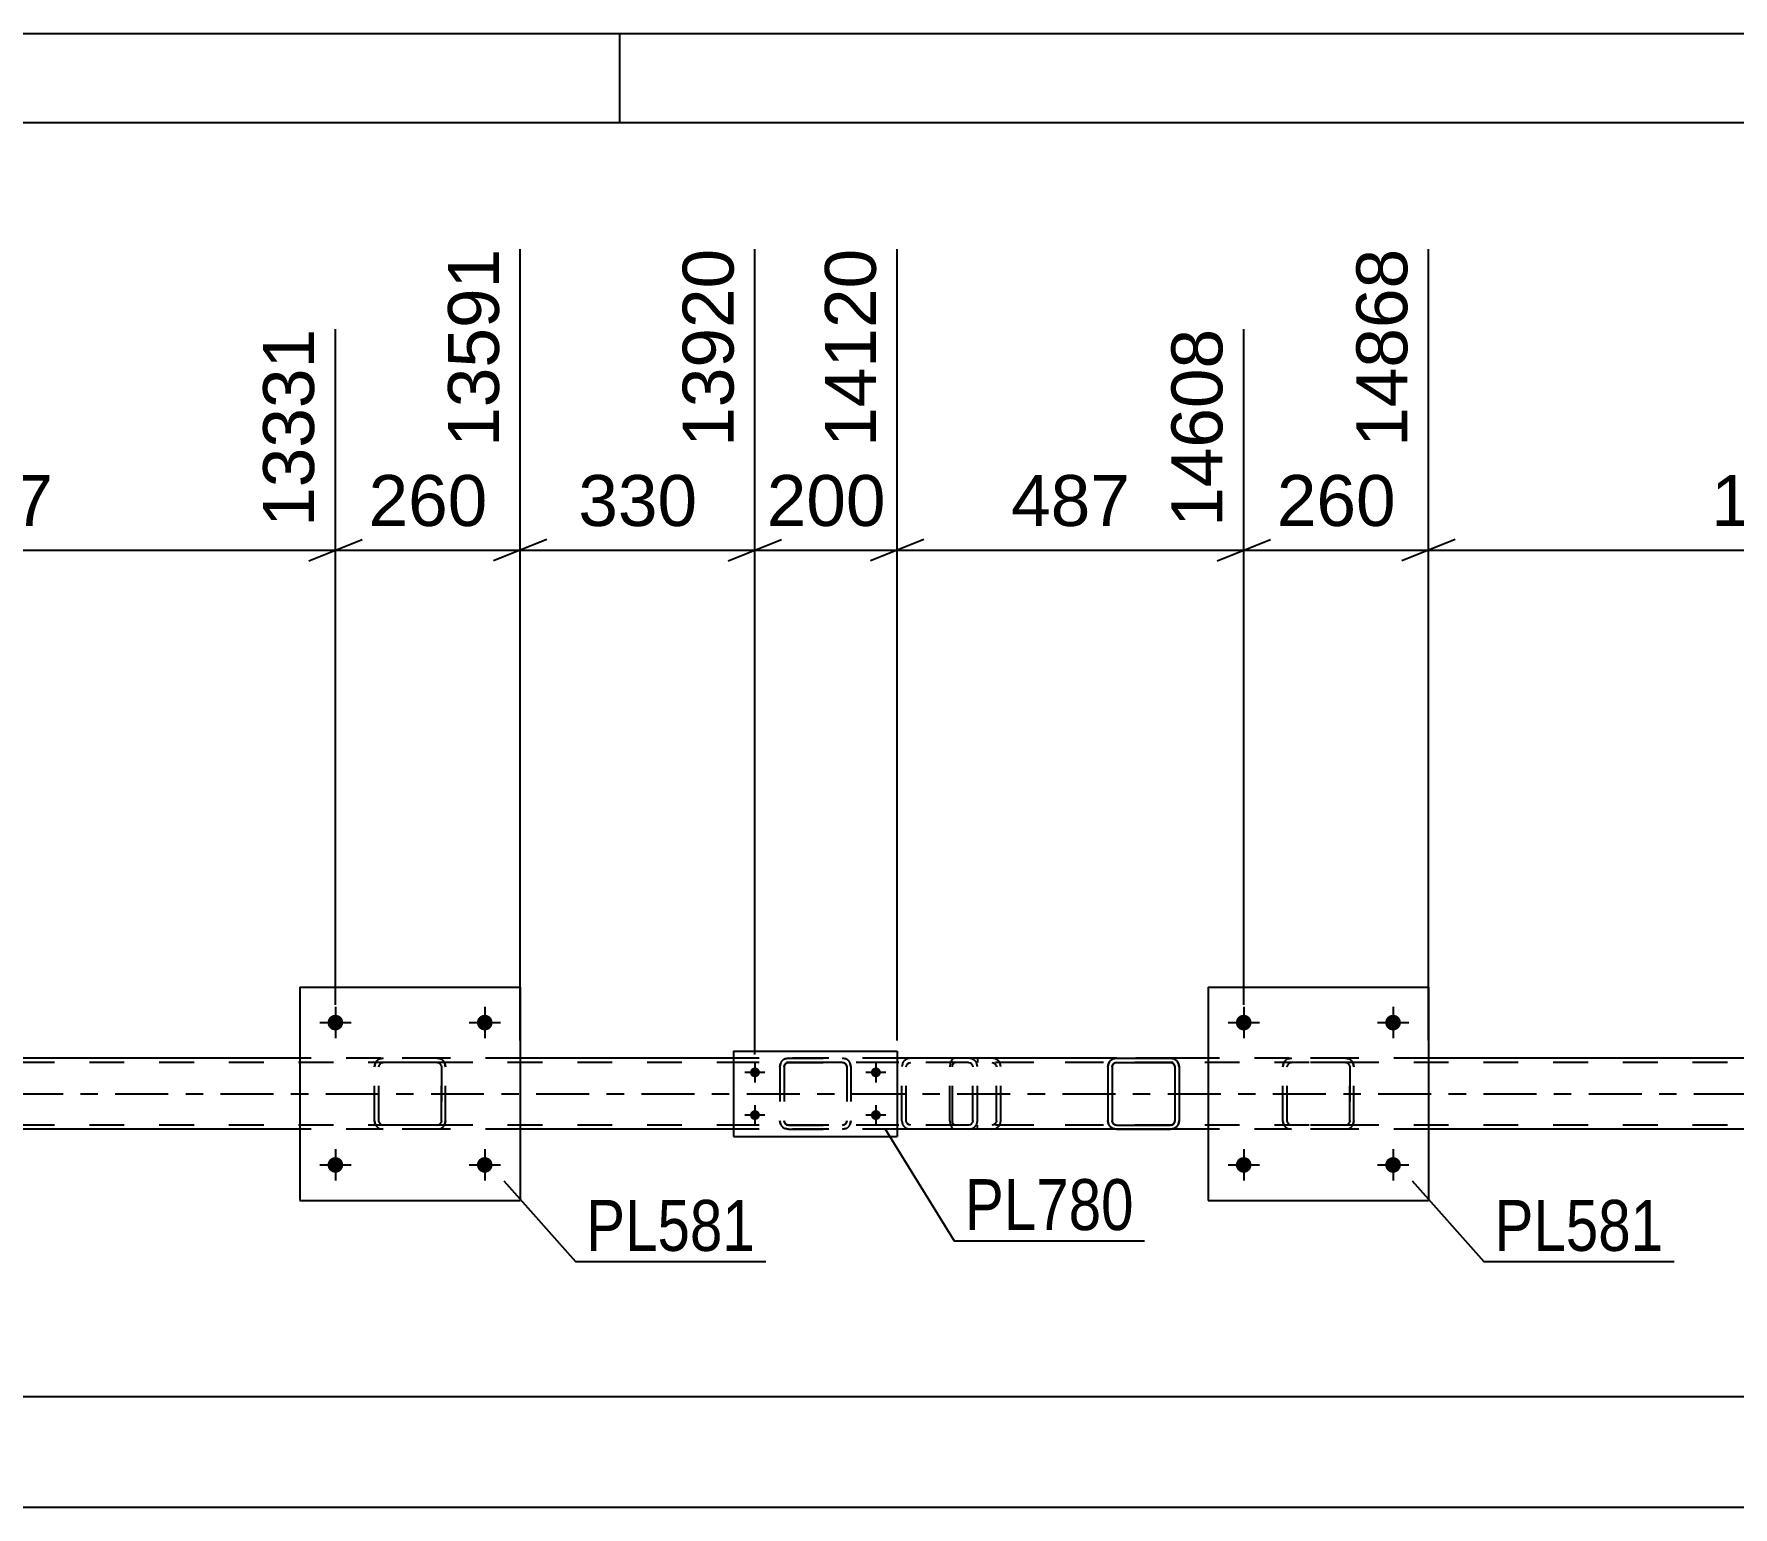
# Model space of a CAD drawing. Header units: millimetres. Extents: x 0 to 841, y 0 to 594.
# Drawn here: x 598 to 693.6, y 511.2 to 594 of the extents above; entities that cross this region are included whole.
import ezdxf

# ---------------------------------------------------------------- set-up
doc = ezdxf.new("R2010")
doc.units = ezdxf.units.MM
doc.linetypes.add('DXK_LINE_DOT2', pattern=[3.9198, 1.9599, -1.9599])
doc.linetypes.add('DXK_LINE_DOT3', pattern=[5.9187, 2.979, -0.9799, 0.9799, -0.9799])
doc.styles.add('Arial', font='arial.ttf', dxfattribs={"height": 0.2})
doc.styles.add('Arial Narrow', font='ARIALN.TTF', dxfattribs={"height": 0.2})

# ---------------------------------------------------------------- blocks, each defined once
blk = doc.blocks.new('Unknown-717034235-1133 - 15993')
at = {"color": 5, "linetype": 'Continuous'}
for p, q in [((841, 594), (0, 594)), ((631, 589), (631, 594)), ((836, 589), (5, 589))]:
    blk.add_line(p, q, dxfattribs=at)
blk = doc.blocks.new('Bolt-717034235-5390 - 5378')
at = {"linetype": 'Continuous'}
for points in [[(615.439, 538.428, -1), (614.559, 538.428, -1)], [(623.839, 538.428, -1), (622.959, 538.428, -1)]]:
    blk.add_hatch(color=1, dxfattribs=at).paths.add_polyline_path(points)
at = {"color": 1, "linetype": 'Continuous'}
for p, q in [((614.999, 539.308), (614.999, 537.548)), ((623.399, 539.308), (623.399, 537.548)), ((614.119, 538.428), (615.879, 538.428)), ((622.519, 538.428), (624.279, 538.428))]:
    blk.add_line(p, q, dxfattribs=at)
blk = doc.blocks.new('Part-717034235-5455 - 5378')
at = {"color": 2, "linetype": 'Continuous'}
for p, q in [((664.08, 540.428), (664.08, 528.428)), ((664.08, 540.428), (676.48, 540.428)), ((676.48, 540.428), (676.48, 528.428)), ((664.08, 528.428), (676.48, 528.428))]:
    blk.add_line(p, q, dxfattribs=at)
blk = doc.blocks.new('Bolt-717034235-5391 - 5378')
at = {"linetype": 'Continuous'}
for points in [[(615.439, 530.428, -1), (614.559, 530.428, -1)], [(623.839, 530.428, -1), (622.959, 530.428, -1)]]:
    blk.add_hatch(color=1, dxfattribs=at).paths.add_polyline_path(points)
at = {"color": 1, "linetype": 'Continuous'}
for p, q in [((614.999, 531.308), (614.999, 529.548)), ((623.399, 531.308), (623.399, 529.548)), ((614.119, 530.428), (615.879, 530.428)), ((622.519, 530.428), (624.279, 530.428))]:
    blk.add_line(p, q, dxfattribs=at)
blk = doc.blocks.new('Part-717034235-5458 - 5378')
at = {"color": 7, "linetype": 'DXK_LINE_DOT2'}
for p, q in [((668.28, 535.948), (668.316, 536.131)), ((668.316, 536.131), (668.28, 535.948)), ((668.52, 535.948), (668.538, 536.039)), ((668.538, 536.039), (668.59, 536.117)), ((668.576, 536.391), (668.76, 536.428)), ((668.76, 536.428), (668.576, 536.391)), ((668.59, 536.117), (668.668, 536.169)), ((668.668, 536.169), (668.76, 536.188)), ((671.8, 536.428), (668.76, 536.428)), ((671.8, 536.188), (668.76, 536.188)), ((671.8, 536.428), (671.983, 536.391)), ((671.983, 536.391), (671.8, 536.428)), ((671.8, 536.188), (671.891, 536.169)), ((671.891, 536.169), (671.969, 536.117)), ((671.969, 536.117), (672.021, 536.039)), ((672.021, 536.039), (672.04, 535.948)), ((672.243, 536.131), (672.28, 535.948)), ((672.28, 535.948), (672.243, 536.131)), ((668.28, 532.908), (668.28, 535.948)), ((668.28, 532.908), (668.28, 535.948)), ((668.52, 532.908), (668.52, 535.948)), ((668.52, 532.908), (668.52, 535.948)), ((672.04, 532.908), (672.04, 535.948)), ((672.04, 535.948), (672.04, 532.908)), ((672.28, 532.908), (672.28, 535.948)), ((672.28, 532.908), (672.28, 535.948)), ((668.316, 532.724), (668.28, 532.908)), ((668.28, 532.908), (668.316, 532.724)), ((668.538, 532.816), (668.52, 532.908)), ((668.59, 532.738), (668.538, 532.816)), ((668.76, 532.428), (668.576, 532.464)), ((668.576, 532.464), (668.76, 532.428)), ((668.668, 532.686), (668.59, 532.738)), ((668.76, 532.668), (668.668, 532.686)), ((671.8, 532.668), (668.76, 532.668)), ((671.8, 532.428), (668.76, 532.428)), ((671.891, 532.686), (671.8, 532.668)), ((671.983, 532.464), (671.8, 532.428)), ((671.8, 532.428), (671.983, 532.464)), ((671.969, 532.738), (671.891, 532.686)), ((672.021, 532.816), (671.969, 532.738)), ((672.04, 532.908), (672.021, 532.816)), ((672.28, 532.908), (672.243, 532.724)), ((672.243, 532.724), (672.28, 532.908))]:
    blk.add_line(p, q, dxfattribs=at)
at = {"color": 7, "linetype": 'DXK_LINE_DOT3'}
blk.add_line((670.28, 534.428), (670.28, 534.428), dxfattribs=at)
at = {"color": 7, "linetype": 'DXK_LINE_DOT2'}
for centre, start, end in [((668.76, 535.948), 112.5, 157.5), ((668.76, 535.948), 112.5, 157.5), ((671.8, 535.948), 22.5, 67.5), ((671.8, 535.948), 22.5, 67.5), ((668.76, 532.908), 202.5, 247.5), ((668.76, 532.908), 202.5, 247.5), ((671.8, 532.908), 292.5, 337.5), ((671.8, 532.908), 292.5, 337.5)]:
    blk.add_arc(centre, 0.48, start, end, dxfattribs=at)
blk = doc.blocks.new('Bolt-717034235-5396 - 5378')
at = {"linetype": 'Continuous'}
for points in [[(666.52, 538.428, -1), (665.64, 538.428, -1)], [(674.92, 538.428, -1), (674.04, 538.428, -1)]]:
    blk.add_hatch(color=1, dxfattribs=at).paths.add_polyline_path(points)
at = {"color": 1, "linetype": 'Continuous'}
for p, q in [((666.08, 539.308), (666.08, 537.548)), ((674.48, 539.308), (674.48, 537.548)), ((665.2, 538.428), (666.96, 538.428)), ((673.6, 538.428), (675.36, 538.428))]:
    blk.add_line(p, q, dxfattribs=at)
blk = doc.blocks.new('Bolt-717034235-5397 - 5378')
at = {"linetype": 'Continuous'}
for points in [[(666.52, 530.428, -1), (665.64, 530.428, -1)], [(674.92, 530.428, -1), (674.04, 530.428, -1)]]:
    blk.add_hatch(color=1, dxfattribs=at).paths.add_polyline_path(points)
at = {"color": 1, "linetype": 'Continuous'}
for p, q in [((666.08, 531.308), (666.08, 529.548)), ((674.48, 531.308), (674.48, 529.548)), ((665.2, 530.428), (666.96, 530.428)), ((673.6, 530.428), (675.36, 530.428))]:
    blk.add_line(p, q, dxfattribs=at)
blk = doc.blocks.new('Part-717034235-5479 - 5378')
at = {"color": 2, "linetype": 'Continuous'}
for p, q in [((637.394, 536.829), (637.394, 532.029)), ((637.394, 536.829), (646.594, 536.829)), ((646.594, 536.829), (646.594, 532.029)), ((637.394, 532.029), (646.594, 532.029))]:
    blk.add_line(p, q, dxfattribs=at)
blk = doc.blocks.new('Part-717034235-5482 - 5378')
at = {"color": 7, "linetype": 'DXK_LINE_DOT2'}
for p, q in [((639.994, 535.949), (640.03, 536.133)), ((640.03, 536.133), (639.994, 535.949)), ((640.234, 535.949), (640.252, 536.041)), ((640.252, 536.041), (640.234, 535.949)), ((640.252, 536.041), (640.304, 536.119)), ((640.304, 536.119), (640.252, 536.041)), ((640.29, 536.393), (640.474, 536.429)), ((640.474, 536.429), (640.29, 536.393)), ((640.304, 536.119), (640.382, 536.171)), ((640.382, 536.171), (640.304, 536.119)), ((640.382, 536.171), (640.474, 536.189)), ((640.474, 536.189), (640.382, 536.171)), ((640.474, 536.429), (643.514, 536.429)), ((640.474, 536.429), (640.474, 536.429)), ((640.474, 536.429), (643.514, 536.429)), ((640.474, 536.189), (643.514, 536.189)), ((640.474, 536.189), (640.474, 536.189)), ((643.514, 536.189), (640.474, 536.189)), ((643.514, 536.429), (643.514, 536.429)), ((643.514, 536.429), (643.697, 536.393)), ((643.697, 536.393), (643.514, 536.429)), ((643.514, 536.189), (643.514, 536.189)), ((643.514, 536.189), (643.605, 536.171)), ((643.605, 536.171), (643.514, 536.189)), ((643.605, 536.171), (643.683, 536.119)), ((643.683, 536.119), (643.605, 536.171)), ((643.683, 536.119), (643.735, 536.041)), ((643.735, 536.041), (643.683, 536.119)), ((643.735, 536.041), (643.754, 535.949)), ((643.754, 535.949), (643.735, 536.041)), ((643.957, 536.133), (643.994, 535.949)), ((643.994, 535.949), (643.957, 536.133)), ((639.994, 535.949), (639.994, 532.909)), ((640.234, 535.949), (640.234, 532.909)), ((643.754, 535.949), (643.754, 532.909)), ((643.994, 535.949), (643.994, 532.909)), ((640.03, 532.726), (639.994, 532.909)), ((639.994, 532.909), (640.03, 532.726)), ((640.252, 532.818), (640.234, 532.909)), ((640.234, 532.909), (640.252, 532.818)), ((640.304, 532.74), (640.252, 532.818)), ((640.252, 532.818), (640.304, 532.74)), ((640.474, 532.429), (640.29, 532.466)), ((640.29, 532.466), (640.474, 532.429)), ((640.382, 532.688), (640.304, 532.74)), ((640.304, 532.74), (640.382, 532.688)), ((640.474, 532.669), (640.382, 532.688)), ((640.382, 532.688), (640.474, 532.669)), ((640.474, 532.669), (643.514, 532.669)), ((640.474, 532.669), (640.474, 532.669)), ((640.474, 532.669), (643.514, 532.669)), ((640.474, 532.429), (643.514, 532.429)), ((640.474, 532.429), (640.474, 532.429)), ((640.474, 532.429), (643.514, 532.429)), ((643.605, 532.688), (643.514, 532.669)), ((643.514, 532.669), (643.605, 532.688)), ((643.514, 532.669), (643.514, 532.669)), ((643.697, 532.466), (643.514, 532.429)), ((643.514, 532.429), (643.697, 532.466)), ((643.514, 532.429), (643.514, 532.429)), ((643.683, 532.74), (643.605, 532.688)), ((643.605, 532.688), (643.683, 532.74)), ((643.735, 532.818), (643.683, 532.74)), ((643.683, 532.74), (643.735, 532.818)), ((643.754, 532.909), (643.735, 532.818)), ((643.735, 532.818), (643.754, 532.909)), ((643.994, 532.909), (643.957, 532.726)), ((643.957, 532.726), (643.994, 532.909))]:
    blk.add_line(p, q, dxfattribs=at)
at = {"color": 7, "linetype": 'DXK_LINE_DOT3'}
blk.add_line((641.994, 534.429), (641.994, 534.429), dxfattribs=at)
at = {"color": 7, "linetype": 'DXK_LINE_DOT2'}
for centre, start, end in [((640.474, 535.949), 112.5, 157.5), ((640.474, 535.949), 112.5, 157.5), ((643.514, 535.949), 22.5, 67.5), ((643.514, 535.949), 22.5, 67.5), ((640.474, 532.909), 202.5, 247.5), ((640.474, 532.909), 202.5, 247.5), ((643.514, 532.909), 292.5, 337.5), ((643.514, 532.909), 292.5, 337.5)]:
    blk.add_arc(centre, 0.48, start, end, dxfattribs=at)
blk = doc.blocks.new('Part-717034235-5557 - 5378')
at = {"color": 7, "linetype": 'DXK_LINE_DOT2'}
for p, q in [((649.58, 536.133), (649.559, 535.949)), ((649.639, 536.288), (649.58, 536.133)), ((649.726, 536.392), (649.639, 536.288)), ((649.695, 535.949), (649.705, 536.041)), ((649.705, 536.041), (649.734, 536.119)), ((649.83, 536.429), (649.726, 536.392)), ((649.734, 536.119), (649.778, 536.171)), ((649.778, 536.171), (649.83, 536.189)), ((662.111, 536.429), (649.83, 536.429)), ((662.111, 536.189), (649.83, 536.189)), ((651.106, 536.429), (651.106, 536.189)), ((652.114, 536.392), (651.921, 536.429)), ((651.921, 536.189), (652.018, 536.171)), ((652.018, 536.171), (652.099, 536.119)), ((652.099, 536.119), (652.154, 536.041)), ((652.154, 536.041), (652.173, 535.949)), ((652.389, 536.119), (652.386, 536.133)), ((652.424, 535.949), (652.389, 536.119)), ((649.559, 532.909), (649.559, 535.949)), ((649.695, 532.909), (649.695, 535.949)), ((652.173, 532.909), (652.173, 535.949)), ((652.424, 532.909), (652.424, 535.949)), ((649.559, 532.909), (649.58, 532.725)), ((649.58, 532.725), (649.639, 532.569)), ((649.639, 532.569), (649.726, 532.465)), ((649.705, 532.817), (649.695, 532.909)), ((649.734, 532.739), (649.705, 532.817)), ((649.726, 532.465), (649.83, 532.429)), ((649.778, 532.687), (649.734, 532.739)), ((649.83, 532.669), (649.778, 532.687)), ((662.111, 532.669), (649.83, 532.669)), ((662.111, 532.429), (649.83, 532.429)), ((651.106, 532.429), (651.106, 532.669)), ((652.018, 532.687), (651.921, 532.669)), ((651.921, 532.429), (652.114, 532.465)), ((652.099, 532.739), (652.018, 532.687)), ((652.154, 532.817), (652.099, 532.739)), ((652.173, 532.909), (652.154, 532.817)), ((652.386, 532.725), (652.424, 532.909))]:
    blk.add_line(p, q, dxfattribs=at)
for centre, start, end in [((651.936, 535.934), 23.84941, 68.8059), ((651.936, 532.924), 291.1941, 336.15059)]:
    blk.add_arc(centre, 0.492, start, end, dxfattribs=at)
blk = doc.blocks.new('Part-717034235-5569 - 5378')
at = {"color": 7, "linetype": 'DXK_LINE_DOT2'}
for p, q in [((650.596, 536.429), (635.461, 536.429)), ((650.596, 536.189), (635.461, 536.189)), ((646.886, 536.119), (646.85, 535.949)), ((646.889, 536.133), (646.886, 536.119)), ((647.105, 535.949), (647.124, 536.041)), ((647.124, 536.041), (647.18, 536.119)), ((647.36, 536.429), (647.165, 536.392)), ((647.18, 536.119), (647.263, 536.171)), ((647.263, 536.171), (647.36, 536.189)), ((650.791, 536.392), (650.596, 536.429)), ((650.596, 536.189), (650.693, 536.171)), ((650.693, 536.171), (650.776, 536.119)), ((650.776, 536.119), (650.832, 536.041)), ((650.832, 536.041), (650.851, 535.949)), ((651.07, 536.119), (651.067, 536.133)), ((651.106, 535.949), (651.07, 536.119)), ((646.85, 532.909), (646.85, 535.949)), ((647.105, 532.909), (647.105, 535.949)), ((650.851, 532.909), (650.851, 535.949)), ((651.106, 532.909), (651.106, 535.949)), ((650.596, 532.669), (635.461, 532.669)), ((650.596, 532.429), (635.461, 532.429)), ((646.85, 532.909), (646.889, 532.725)), ((647.124, 532.817), (647.105, 532.909)), ((647.18, 532.739), (647.124, 532.817)), ((647.165, 532.465), (647.36, 532.429)), ((647.263, 532.687), (647.18, 532.739)), ((647.36, 532.669), (647.263, 532.687)), ((650.693, 532.687), (650.596, 532.669)), ((650.596, 532.429), (650.791, 532.465)), ((650.776, 532.739), (650.693, 532.687)), ((650.832, 532.817), (650.776, 532.739)), ((650.851, 532.909), (650.832, 532.817)), ((651.067, 532.725), (651.106, 532.909))]:
    blk.add_line(p, q, dxfattribs=at)
for centre, start, end in [((647.341, 535.928), 110.75832, 155.68004), ((650.615, 535.928), 24.31996, 69.24168), ((647.341, 532.93), 204.31996, 249.24168), ((650.615, 532.93), 290.75832, 335.68004)]:
    blk.add_arc(centre, 0.496, start, end, dxfattribs=at)
blk = doc.blocks.new('Part-717034235-5621 - 5378')
at = {"color": 7, "linetype": 'DXK_LINE_DOT2'}
for p, q in [((744.241, 536.189), (81.775, 536.189)), ((625.399, 536.429), (612.999, 536.429)), ((646.594, 536.429), (637.394, 536.429)), ((661.969, 536.429), (658.924, 536.429)), ((676.48, 536.429), (664.08, 536.429)), ((744.241, 532.669), (81.775, 532.669)), ((625.399, 532.429), (612.999, 532.429)), ((646.594, 532.429), (637.394, 532.429)), ((676.48, 532.429), (664.08, 532.429))]:
    blk.add_line(p, q, dxfattribs=at)
at = {"color": 2, "linetype": 'Continuous'}
for p, q in [((612.999, 536.429), (574.319, 536.429)), ((637.394, 536.429), (625.399, 536.429)), ((658.924, 536.429), (646.594, 536.429)), ((664.08, 536.429), (661.969, 536.429)), ((715.16, 536.429), (676.48, 536.429)), ((612.999, 532.429), (574.319, 532.429)), ((637.394, 532.429), (625.399, 532.429)), ((664.08, 532.429), (646.594, 532.429)), ((715.16, 532.429), (676.48, 532.429))]:
    blk.add_line(p, q, dxfattribs=at)
at = {"color": 7, "linetype": 'DXK_LINE_DOT3'}
blk.add_line((81.775, 534.429), (744.241, 534.429), dxfattribs=at)
blk = doc.blocks.new('Part-717034235-5644 - 5378')
at = {"color": 7, "linetype": 'DXK_LINE_DOT2'}
for p, q in [((617.199, 535.948), (617.236, 536.131)), ((617.236, 536.131), (617.199, 535.948)), ((617.439, 535.948), (617.457, 536.039)), ((617.457, 536.039), (617.509, 536.117)), ((617.495, 536.391), (617.679, 536.428)), ((617.679, 536.428), (617.495, 536.391)), ((617.509, 536.117), (617.587, 536.169)), ((617.587, 536.169), (617.679, 536.188)), ((620.719, 536.428), (617.679, 536.428)), ((620.719, 536.188), (617.679, 536.188)), ((620.719, 536.428), (620.903, 536.391)), ((620.903, 536.391), (620.719, 536.428)), ((620.719, 536.188), (620.811, 536.169)), ((620.811, 536.169), (620.889, 536.117)), ((620.889, 536.117), (620.941, 536.039)), ((620.941, 536.039), (620.959, 535.948)), ((621.163, 536.131), (621.199, 535.948)), ((621.199, 535.948), (621.163, 536.131)), ((617.199, 532.908), (617.199, 535.948)), ((617.199, 532.908), (617.199, 535.948)), ((617.439, 532.908), (617.439, 535.948)), ((617.439, 532.908), (617.439, 535.948)), ((620.959, 532.908), (620.959, 535.948)), ((620.959, 535.948), (620.959, 532.908)), ((621.199, 532.908), (621.199, 535.948)), ((621.199, 532.908), (621.199, 535.948)), ((617.236, 532.724), (617.199, 532.908)), ((617.199, 532.908), (617.236, 532.724)), ((617.457, 532.816), (617.439, 532.908)), ((617.509, 532.738), (617.457, 532.816)), ((617.679, 532.428), (617.495, 532.464)), ((617.495, 532.464), (617.679, 532.428)), ((617.587, 532.686), (617.509, 532.738)), ((617.679, 532.668), (617.587, 532.686)), ((620.719, 532.668), (617.679, 532.668)), ((620.719, 532.428), (617.679, 532.428)), ((620.811, 532.686), (620.719, 532.668)), ((620.903, 532.464), (620.719, 532.428)), ((620.719, 532.428), (620.903, 532.464)), ((620.889, 532.738), (620.811, 532.686)), ((620.941, 532.816), (620.889, 532.738)), ((620.959, 532.908), (620.941, 532.816)), ((621.199, 532.908), (621.163, 532.724)), ((621.163, 532.724), (621.199, 532.908))]:
    blk.add_line(p, q, dxfattribs=at)
at = {"color": 7, "linetype": 'DXK_LINE_DOT3'}
blk.add_line((619.199, 534.428), (619.199, 534.428), dxfattribs=at)
at = {"color": 7, "linetype": 'DXK_LINE_DOT2'}
for centre, start, end in [((617.679, 535.948), 112.5, 157.5), ((617.679, 535.948), 112.5, 157.5), ((620.719, 535.948), 22.5, 67.5), ((620.719, 535.948), 22.5, 67.5), ((617.679, 532.908), 202.5, 247.5), ((617.679, 532.908), 202.5, 247.5), ((620.719, 532.908), 292.5, 337.5), ((620.719, 532.908), 292.5, 337.5)]:
    blk.add_arc(centre, 0.48, start, end, dxfattribs=at)
blk = doc.blocks.new('Part-717034235-5649 - 5378')
at = {"color": 2, "linetype": 'Continuous'}
for p, q in [((612.999, 540.428), (612.999, 528.428)), ((612.999, 540.428), (625.399, 540.428)), ((625.399, 540.428), (625.399, 528.428)), ((612.999, 528.428), (625.399, 528.428))]:
    blk.add_line(p, q, dxfattribs=at)
blk = doc.blocks.new('Bolt-717034235-5659 - 5378')
at = {"linetype": 'Continuous'}
for points in [[(638.594, 535.349, -1), (638.594, 535.909, -1)], [(645.394, 535.349, -1), (645.394, 535.909, -1)], [(638.594, 532.949, -1), (638.594, 533.509, -1)], [(645.394, 532.949, -1), (645.394, 533.509, -1)]]:
    blk.add_hatch(color=1, dxfattribs=at).paths.add_polyline_path(points)
at = {"color": 1, "linetype": 'Continuous'}
for p, q in [((638.594, 536.189), (638.594, 535.069)), ((645.394, 536.189), (645.394, 535.069)), ((639.154, 535.629), (638.034, 535.629)), ((645.954, 535.629), (644.834, 535.629)), ((639.154, 533.229), (638.034, 533.229)), ((638.594, 533.789), (638.594, 532.669)), ((645.954, 533.229), (644.834, 533.229)), ((645.394, 533.789), (645.394, 532.669))]:
    blk.add_line(p, q, dxfattribs=at)
blk = doc.blocks.new('Part-717034235-5662 - 5378')
at = {"color": 2, "linetype": 'Continuous'}
for p, q in [((658.483, 536.133), (658.446, 535.949)), ((658.686, 535.949), (658.705, 536.041)), ((658.705, 536.041), (658.757, 536.119)), ((658.926, 536.429), (658.743, 536.393)), ((658.757, 536.119), (658.834, 536.171)), ((658.834, 536.171), (658.926, 536.189)), ((658.926, 536.429), (661.966, 536.429)), ((658.926, 536.429), (658.926, 536.429)), ((658.926, 536.189), (661.966, 536.189)), ((658.926, 536.189), (658.926, 536.189)), ((661.966, 536.429), (661.966, 536.429)), ((662.15, 536.393), (661.966, 536.429)), ((661.966, 536.189), (661.966, 536.189)), ((661.966, 536.189), (662.058, 536.171)), ((662.058, 536.171), (662.136, 536.119)), ((662.136, 536.119), (662.188, 536.041)), ((662.188, 536.041), (662.206, 535.949)), ((662.446, 535.949), (662.41, 536.133)), ((658.446, 535.949), (658.446, 532.909)), ((658.686, 535.949), (658.686, 532.909)), ((662.206, 535.949), (662.206, 532.909)), ((662.446, 535.949), (662.446, 532.909)), ((658.446, 532.909), (658.483, 532.726)), ((658.705, 532.818), (658.686, 532.909)), ((658.757, 532.74), (658.705, 532.818)), ((658.743, 532.466), (658.926, 532.429)), ((658.834, 532.688), (658.757, 532.74)), ((658.926, 532.669), (658.834, 532.688)), ((658.926, 532.669), (661.966, 532.669)), ((658.926, 532.669), (658.926, 532.669)), ((658.926, 532.429), (661.966, 532.429)), ((658.926, 532.429), (658.926, 532.429)), ((662.058, 532.688), (661.966, 532.669)), ((661.966, 532.669), (661.966, 532.669)), ((661.966, 532.429), (662.15, 532.466)), ((661.966, 532.429), (661.966, 532.429)), ((662.136, 532.74), (662.058, 532.688)), ((662.188, 532.818), (662.136, 532.74)), ((662.206, 532.909), (662.188, 532.818)), ((662.41, 532.726), (662.446, 532.909))]:
    blk.add_line(p, q, dxfattribs=at)
at = {"color": 7, "linetype": 'DXK_LINE_DOT2'}
for p, q in [((658.446, 535.949), (658.483, 536.133)), ((658.705, 536.041), (658.686, 535.949)), ((658.757, 536.119), (658.705, 536.041)), ((658.743, 536.393), (658.926, 536.429)), ((658.834, 536.171), (658.757, 536.119)), ((658.926, 536.189), (658.834, 536.171)), ((658.926, 536.429), (661.966, 536.429)), ((661.966, 536.189), (658.926, 536.189)), ((661.966, 536.429), (662.15, 536.393)), ((662.058, 536.171), (661.966, 536.189)), ((662.136, 536.119), (662.058, 536.171)), ((662.188, 536.041), (662.136, 536.119)), ((662.206, 535.949), (662.188, 536.041)), ((662.41, 536.133), (662.446, 535.949)), ((658.483, 532.726), (658.446, 532.909)), ((658.446, 532.909), (658.446, 532.909)), ((658.686, 532.909), (658.705, 532.818)), ((658.705, 532.818), (658.757, 532.74)), ((658.926, 532.429), (658.743, 532.466)), ((658.757, 532.74), (658.834, 532.688)), ((658.834, 532.688), (658.926, 532.669)), ((658.926, 532.669), (661.966, 532.669)), ((658.926, 532.429), (661.966, 532.429)), ((661.966, 532.669), (662.058, 532.688)), ((662.15, 532.466), (661.966, 532.429)), ((662.058, 532.688), (662.136, 532.74)), ((662.136, 532.74), (662.188, 532.818)), ((662.188, 532.818), (662.206, 532.909)), ((662.446, 532.909), (662.41, 532.726)), ((662.446, 532.909), (662.446, 532.909))]:
    blk.add_line(p, q, dxfattribs=at)
at = {"color": 7, "linetype": 'DXK_LINE_DOT3'}
blk.add_line((660.446, 534.429), (660.446, 534.429), dxfattribs=at)
at = {"color": 2, "linetype": 'Continuous'}
for centre, start, end in [((658.926, 535.949), 112.5, 157.5), ((661.966, 535.949), 22.5, 67.5), ((658.926, 532.909), 202.5, 247.5), ((661.966, 532.909), 292.5, 337.5)]:
    blk.add_arc(centre, 0.48, start, end, dxfattribs=at)
at = {"color": 7, "linetype": 'DXK_LINE_DOT2'}
for centre, start, end in [((658.926, 535.949), 112.5, 157.5), ((661.966, 535.949), 22.5, 67.5), ((658.926, 532.909), 202.5, 247.5), ((661.966, 532.909), 292.5, 337.5)]:
    blk.add_arc(centre, 0.48, start, end, dxfattribs=at)
blk = doc.blocks.new('StraightDimension-717034235-15089 - 5378')
at = {"color": 7, "linetype": 'Continuous'}
for p, q in [((574.318, 537.429), (574.318, 581.911)), ((614.999, 539.428), (614.999, 577.411)), ((575.818, 565.593), (572.818, 564.393)), ((574.318, 564.993), (614.999, 564.993)), ((613.499, 564.393), (616.499, 565.593))]:
    blk.add_line(p, q, dxfattribs=at)
at = {"color": 0}
blk.add_wipeout([(599.706, 565.743), (599.706, 569.943), (589.612, 569.943), (589.612, 565.743)], dxfattribs=at)
at = {"color": 3, "style": 'Arial'}
blk.add_text('1017', height=2.8652, dxfattribs=at).set_placement((590.212, 566.343))
at = {"color": 0, "linetype": 'Continuous'}
blk.add_wipeout([(614.399, 578.011), (610.199, 578.011), (610.199, 565.693), (614.399, 565.693)], dxfattribs=at)
at = {"color": 3, "linetype": 'Continuous', "style": 'Arial'}
blk.add_text('13331', height=2.8652, rotation=90.00021, dxfattribs=at).set_placement((613.799, 566.293))
blk = doc.blocks.new('StraightDimension-717034235-15087 - 5378')
at = {"color": 7, "linetype": 'Continuous'}
for p, q in [((625.399, 537.429), (625.399, 581.911)), ((638.594, 536.629), (638.594, 581.911)), ((626.899, 565.593), (623.899, 564.393)), ((625.399, 564.993), (638.594, 564.993)), ((637.094, 564.393), (640.094, 565.593))]:
    blk.add_line(p, q, dxfattribs=at)
at = {"color": 0}
blk.add_wipeout([(635.932, 565.743), (635.932, 569.943), (628.061, 569.943), (628.061, 565.743)], dxfattribs=at)
at = {"color": 3, "style": 'Arial'}
blk.add_text('330', height=2.8652, dxfattribs=at).set_placement((628.661, 566.343))
at = {"color": 0, "linetype": 'Continuous'}
blk.add_wipeout([(637.994, 582.511), (633.794, 582.511), (633.794, 570.193), (637.994, 570.193)], dxfattribs=at)
at = {"color": 3, "linetype": 'Continuous', "style": 'Arial'}
blk.add_text('13920', height=2.8652, rotation=90.00021, dxfattribs=at).set_placement((637.394, 570.793))
blk = doc.blocks.new('StraightDimension-717034235-15086 - 5378')
at = {"color": 7, "linetype": 'Continuous'}
for p, q in [((638.594, 536.629), (638.594, 581.911)), ((646.594, 537.429), (646.594, 581.911)), ((637.094, 564.393), (640.094, 565.593)), ((638.594, 564.993), (646.594, 564.993)), ((648.094, 565.593), (645.094, 564.393))]:
    blk.add_line(p, q, dxfattribs=at)
at = {"color": 0}
blk.add_wipeout([(646.529, 565.743), (646.529, 569.943), (638.658, 569.943), (638.658, 565.743)], dxfattribs=at)
at = {"color": 3, "style": 'Arial'}
blk.add_text('200', height=2.8652, dxfattribs=at).set_placement((639.258, 566.343))
at = {"color": 0, "linetype": 'Continuous'}
blk.add_wipeout([(645.994, 582.511), (641.794, 582.511), (641.794, 570.193), (645.994, 570.193)], dxfattribs=at)
at = {"color": 3, "linetype": 'Continuous', "style": 'Arial'}
blk.add_text('14120', height=2.8652, rotation=90.00021, dxfattribs=at).set_placement((645.394, 570.793))
blk = doc.blocks.new('StraightDimension-717034235-15085 - 5378')
at = {"color": 7, "linetype": 'Continuous'}
for p, q in [((646.594, 537.429), (646.594, 581.911)), ((666.08, 539.428), (666.08, 577.411)), ((648.094, 565.593), (645.094, 564.393)), ((646.594, 564.993), (666.08, 564.993)), ((664.58, 564.393), (667.58, 565.593))]:
    blk.add_line(p, q, dxfattribs=at)
at = {"color": 0}
blk.add_wipeout([(660.272, 565.743), (660.272, 569.943), (652.401, 569.943), (652.401, 565.743)], dxfattribs=at)
at = {"color": 3, "style": 'Arial'}
blk.add_text('487', height=2.8652, dxfattribs=at).set_placement((653.001, 566.343))
at = {"color": 0, "linetype": 'Continuous'}
blk.add_wipeout([(665.48, 578.011), (661.28, 578.011), (661.28, 565.693), (665.48, 565.693)], dxfattribs=at)
at = {"color": 3, "linetype": 'Continuous', "style": 'Arial'}
blk.add_text('14608', height=2.8652, rotation=90.00021, dxfattribs=at).set_placement((664.88, 566.293))
blk = doc.blocks.new('StraightDimension-717034235-6264 - 5378')
at = {"color": 7, "linetype": 'Continuous'}
blk.add_line((81.135, 511.198), (782.001, 511.198), dxfattribs=at)
blk = doc.blocks.new('StraightDimension-717034235-10734 - 5378')
at = {"color": 7, "linetype": 'Continuous'}
blk.add_line((81.775, 517.405), (781.361, 517.405), dxfattribs=at)
blk = doc.blocks.new('StraightDimension-717034235-15083 - 5378')
at = {"color": 7, "linetype": 'Continuous'}
for p, q in [((676.48, 537.429), (676.48, 581.911)), ((717.16, 539.428), (717.16, 577.411)), ((677.98, 565.593), (674.98, 564.393)), ((676.48, 564.993), (717.16, 564.993)), ((715.66, 564.393), (718.66, 565.593))]:
    blk.add_line(p, q, dxfattribs=at)
at = {"color": 0}
blk.add_wipeout([(701.867, 565.743), (701.867, 569.943), (691.773, 569.943), (691.773, 565.743)], dxfattribs=at)
at = {"color": 3, "style": 'Arial'}
blk.add_text('1017', height=2.8652, dxfattribs=at).set_placement((692.373, 566.343))
at = {"color": 0, "linetype": 'Continuous'}
blk.add_wipeout([(716.56, 578.011), (712.36, 578.011), (712.36, 565.693), (716.56, 565.693)], dxfattribs=at)
at = {"color": 3, "linetype": 'Continuous', "style": 'Arial'}
blk.add_text('15885', height=2.8652, rotation=90.00021, dxfattribs=at).set_placement((715.96, 566.293))
blk = doc.blocks.new('StraightDimension-717034235-15084 - 5378')
at = {"color": 7, "linetype": 'Continuous'}
for p, q in [((676.48, 537.429), (676.48, 581.911)), ((666.08, 539.428), (666.08, 577.411)), ((664.58, 564.393), (667.58, 565.593)), ((666.08, 564.993), (676.48, 564.993)), ((677.98, 565.593), (674.98, 564.393))]:
    blk.add_line(p, q, dxfattribs=at)
at = {"color": 0}
blk.add_wipeout([(675.215, 565.743), (675.215, 569.943), (667.344, 569.943), (667.344, 565.743)], dxfattribs=at)
at = {"color": 3, "style": 'Arial'}
blk.add_text('260', height=2.8652, dxfattribs=at).set_placement((667.944, 566.343))
at = {"color": 0, "linetype": 'Continuous'}
blk.add_wipeout([(675.88, 582.511), (671.68, 582.511), (671.68, 570.193), (675.88, 570.193)], dxfattribs=at)
at = {"color": 3, "linetype": 'Continuous', "style": 'Arial'}
blk.add_text('14868', height=2.8652, rotation=90.00021, dxfattribs=at).set_placement((675.28, 570.793))
blk = doc.blocks.new('StraightDimension-717034235-15088 - 5378')
at = {"color": 7, "linetype": 'Continuous'}
for p, q in [((625.399, 537.429), (625.399, 581.911)), ((614.999, 539.428), (614.999, 577.411)), ((613.499, 564.393), (616.499, 565.593)), ((614.999, 564.993), (625.399, 564.993)), ((626.899, 565.593), (623.899, 564.393))]:
    blk.add_line(p, q, dxfattribs=at)
at = {"color": 0}
blk.add_wipeout([(624.135, 565.743), (624.135, 569.943), (616.264, 569.943), (616.264, 565.743)], dxfattribs=at)
at = {"color": 3, "style": 'Arial'}
blk.add_text('260', height=2.8652, dxfattribs=at).set_placement((616.864, 566.343))
at = {"color": 0, "linetype": 'Continuous'}
blk.add_wipeout([(624.799, 582.511), (620.599, 582.511), (620.599, 570.193), (624.799, 570.193)], dxfattribs=at)
at = {"color": 3, "linetype": 'Continuous', "style": 'Arial'}
blk.add_text('13591', height=2.8652, rotation=90.00021, dxfattribs=at).set_placement((624.199, 570.793))
blk = doc.blocks.new('Mark-717034235-5451 - 5378')
at = {"color": 30, "linetype": 'Continuous'}
for p, q in [((675.552, 529.524), (679.583, 524.995)), ((679.583, 524.995), (690.287, 524.995))]:
    blk.add_line(p, q, dxfattribs=at)
at = {"color": 0}
blk.add_wipeout([(689.687, 525.595), (689.687, 528.595), (680.183, 528.595), (680.183, 525.595)], dxfattribs=at)
blk.add_wipeout([(689.687, 525.595), (689.687, 528.595), (680.183, 528.595), (680.183, 525.595)], dxfattribs=at)
at = {"color": 3, "style": 'Arial Narrow'}
blk.add_text('PL581', height=2.8633, dxfattribs=at).set_placement((680.183, 525.595))
blk = doc.blocks.new('Mark-717034235-5475 - 5378')
at = {"color": 30, "linetype": 'Continuous'}
for p, q in [((645.905, 532.468), (649.8, 526.164)), ((649.8, 526.164), (660.503, 526.164))]:
    blk.add_line(p, q, dxfattribs=at)
at = {"color": 0}
blk.add_wipeout([(659.903, 526.764), (659.903, 529.764), (650.4, 529.764), (650.4, 526.764)], dxfattribs=at)
blk.add_wipeout([(659.903, 526.764), (659.903, 529.764), (650.4, 529.764), (650.4, 526.764)], dxfattribs=at)
at = {"color": 3, "style": 'Arial Narrow'}
blk.add_text('PL780', height=2.8633, dxfattribs=at).set_placement((650.4, 526.764))
blk = doc.blocks.new('Mark-717034235-5645 - 5378')
at = {"color": 30, "linetype": 'Continuous'}
for p, q in [((624.471, 529.524), (628.502, 524.995)), ((628.502, 524.995), (639.206, 524.995))]:
    blk.add_line(p, q, dxfattribs=at)
at = {"color": 0}
blk.add_wipeout([(638.606, 525.595), (638.606, 528.595), (629.102, 528.595), (629.102, 525.595)], dxfattribs=at)
blk.add_wipeout([(638.606, 525.595), (638.606, 528.595), (629.102, 528.595), (629.102, 525.595)], dxfattribs=at)
at = {"color": 3, "style": 'Arial Narrow'}
blk.add_text('PL581', height=2.8633, dxfattribs=at).set_placement((629.102, 525.595))

msp = doc.modelspace()

# ---------------------------------------------------------------- block references
for name in ['Unknown-717034235-1133 - 15993', 'Part-717034235-5649 - 5378', 'Part-717034235-5455 - 5378', 'Bolt-717034235-5390 - 5378', 'Bolt-717034235-5396 - 5378', 'Part-717034235-5621 - 5378', 'Part-717034235-5644 - 5378', 'Part-717034235-5569 - 5378', 'Part-717034235-5479 - 5378', 'Bolt-717034235-5659 - 5378', 'Part-717034235-5482 - 5378', 'Part-717034235-5557 - 5378', 'Part-717034235-5662 - 5378', 'Part-717034235-5458 - 5378', 'Bolt-717034235-5391 - 5378', 'Bolt-717034235-5397 - 5378']:
    msp.add_blockref(name, (0, 0))

# ---------------------------------------------------------------- next in the draw order: block references
for name in ['StraightDimension-717034235-15089 - 5378', 'StraightDimension-717034235-15087 - 5378', 'StraightDimension-717034235-15083 - 5378', 'StraightDimension-717034235-6264 - 5378']:
    msp.add_blockref(name, (0, 0))

# ---------------------------------------------------------------- next in the draw order: block references
for name in ['StraightDimension-717034235-15088 - 5378', 'StraightDimension-717034235-15086 - 5378', 'StraightDimension-717034235-10734 - 5378']:
    msp.add_blockref(name, (0, 0))

# ---------------------------------------------------------------- next in the draw order: block references
for name in ['StraightDimension-717034235-15085 - 5378', 'Mark-717034235-5475 - 5378', 'Mark-717034235-5645 - 5378', 'Mark-717034235-5451 - 5378']:
    msp.add_blockref(name, (0, 0))

# ---------------------------------------------------------------- next in the draw order: block references
msp.add_blockref('StraightDimension-717034235-15084 - 5378', (0, 0))

doc.saveas('drawing.dxf')
